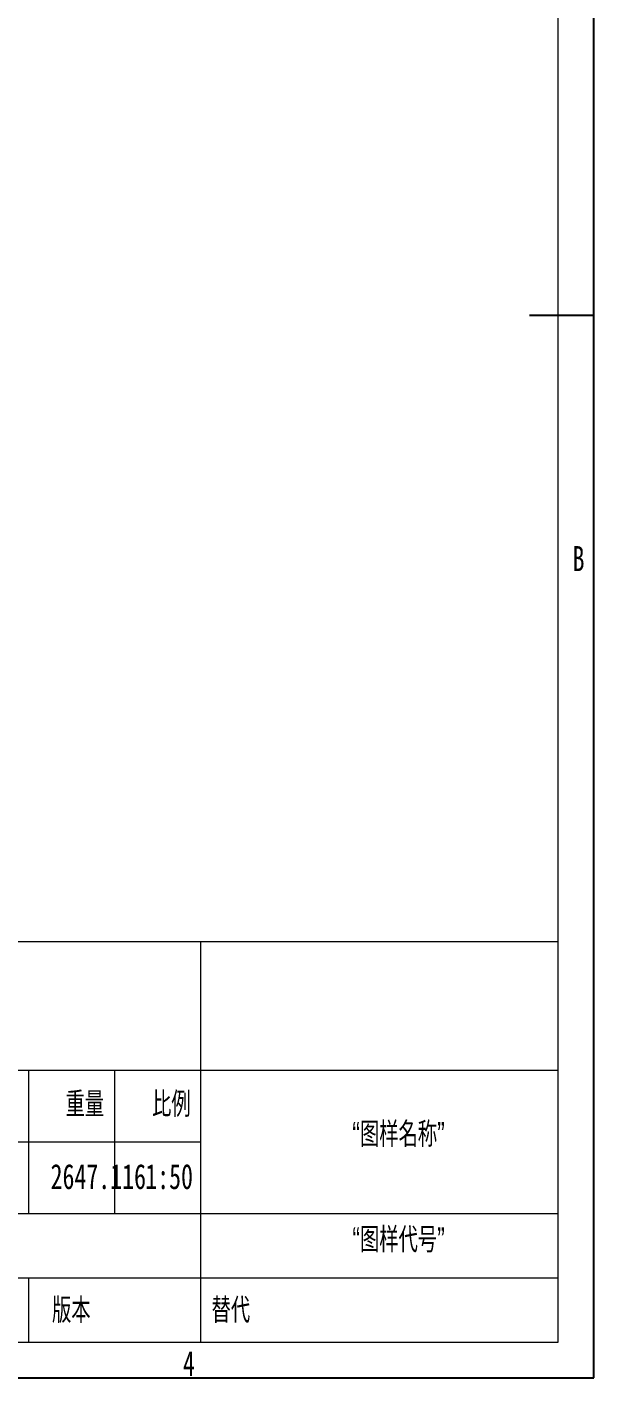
# Model space of a CAD drawing. Header units: millimetres. Extents: x 0 to 420, y 0 to 297.
# Drawn here: x 340.8 to 420, y 0 to 188.8 of the extents above; entities that cross this region are included whole.
import ezdxf

# ---------------------------------------------------------------- set-up
doc = ezdxf.new("R2010")
doc.units = ezdxf.units.MM
for name, color, linetype in [('10', 7, 'Continuous'), ('5', 7, 'Continuous'), ('9', 7, 'Continuous'), ('SLD-0', 7, 'Continuous')]:
    doc.layers.add(name, color=color, linetype=linetype)
doc.styles.add('SLDTEXTSTYLE0', font='TXT', dxfattribs={"width": 0.7})
doc.styles.add('SLDTEXTSTYLE1', font='TXT', dxfattribs={"width": 0.7, "bigfont": 'bigfont'})

msp = doc.modelspace()

# ---------------------------------------------------------------- linework, layer by layer
at = {"layer": '10', "color": 7, "lineweight": 15}
for p, q in [((365, 61), (365, 33)), ((315, 43), (415, 43)), ((340.9862, 43), (340.9862, 23)), ((353, 43), (353, 23)), ((235, 33), (365, 33)), ((365, 33), (365, 5)), ((315, 23), (415, 23)), ((315, 14), (415, 14))]:
    msp.add_line(p, q, dxfattribs=at)
at = {"layer": '5', "color": 7, "lineweight": 15}
for p, q in [((415, 5), (415, 292)), ((235, 61), (415, 61)), ((0, 5), (415, 5))]:
    msp.add_line(p, q, dxfattribs=at)
at = {"layer": '5', "color": 7}
for p, q in [((416, 148.5), (411, 148.5)), ((420, 148.5), (416, 148.5))]:
    msp.add_line(p, q, dxfattribs=at)
at = {"layer": '9', "color": 7}
for p, q in [((420, 148.5), (420, 297)), ((420, 0), (420, 148.5)), ((0, 0), (420, 0))]:
    msp.add_line(p, q, dxfattribs=at)
at = {"layer": 'SLD-0', "lineweight": 15}
msp.add_line((340.9862, 14), (340.9862, 5), dxfattribs=at)

# ---------------------------------------------------------------- texts
at = {"layer": '10', "color": 7, "char_height": 3.5, "attachment_point": 2}
for s, insert, style in [('B', (417.8431, 116.2617), 'SLDTEXTSTYLE0'), ('重量', (348.8505, 39.9941), 'SLDTEXTSTYLE1'), ('比例', (360.942, 39.9941), 'SLDTEXTSTYLE1'), ('版本', (346.9606, 11.201), 'SLDTEXTSTYLE1'), ('4', (363.3993, 3.7725), 'SLDTEXTSTYLE0')]:
    msp.add_mtext(s, dxfattribs=dict(at, insert=insert, style=style))
at = {"layer": '10', "char_height": 3.5, "attachment_point": 2}
for s, insert, style in [('“图样名称”', (392.6876, 35.7909), 'SLDTEXTSTYLE1'), ('2647.116', (350.7332, 29.9049), 'SLDTEXTSTYLE0'), ('1:50', (360.6288, 29.9049), 'SLDTEXTSTYLE0'), ('“图样代号”', (392.6901, 21.0497), 'SLDTEXTSTYLE1')]:
    msp.add_mtext(s, dxfattribs=dict(at, insert=insert, style=style))
at = {"layer": 'SLD-0', "insert": (366.5609, 11.201), "char_height": 3.5, "attachment_point": 1, "style": 'SLDTEXTSTYLE1'}
msp.add_mtext('替代', dxfattribs=at)

doc.saveas('drawing.dxf')
